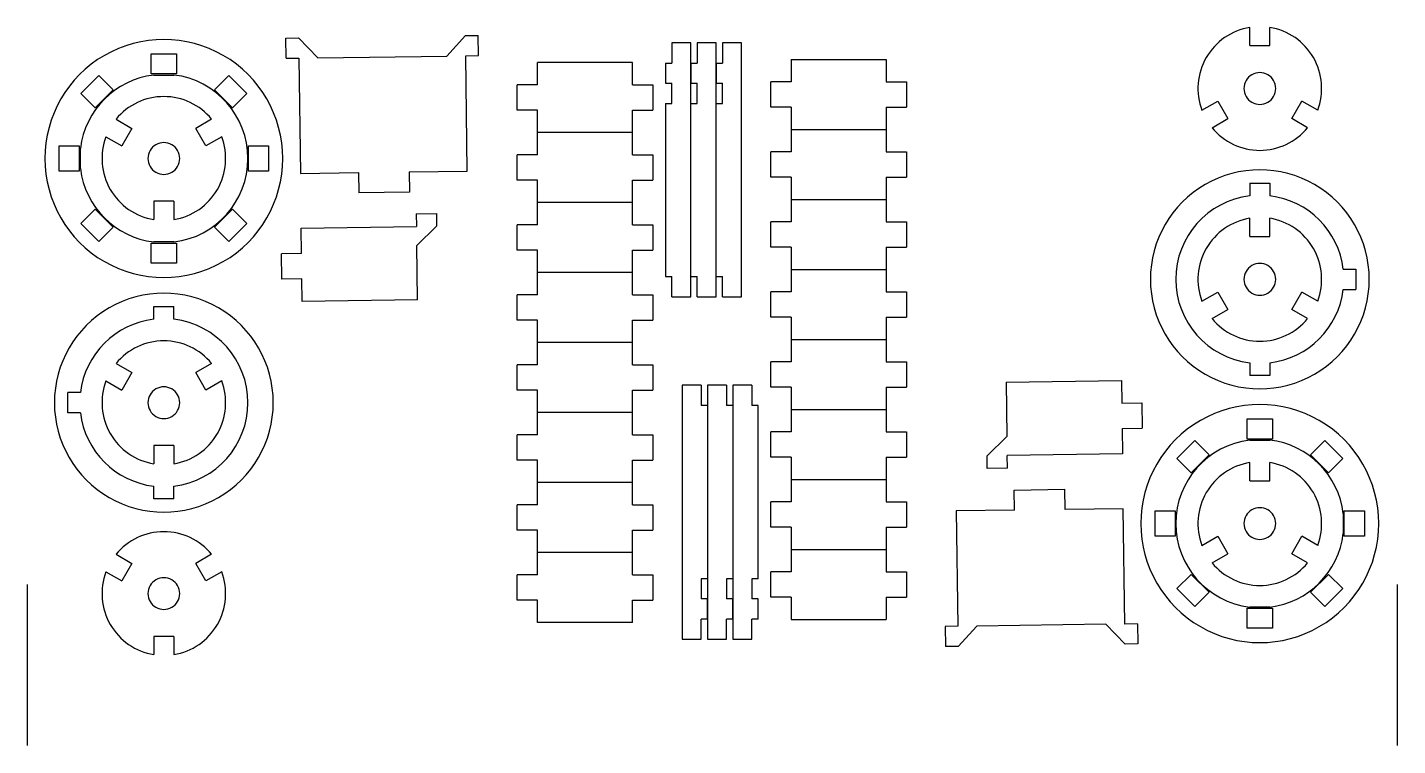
# Model space of a CAD drawing. Extents: x 1 to 217, y 1 to 331.
# Drawn here: x 0.6 to 216.6, y 0.6 to 113.8 of the extents above; entities that cross this region are included whole.
import ezdxf

# ---------------------------------------------------------------- set-up
doc = ezdxf.new("R2010")
doc.units = 0
doc.layers.get('0').update_dxf_attribs({"linetype": 'CONTINUOUS'})
doc.layers.add('02___PRT_ALL_AXES', color=7, linetype='CONTINUOUS')
doc.layers.add('3_ALL_SYMBOLS', color=7, linetype='CONTINUOUS')

msp = doc.modelspace()

# ---------------------------------------------------------------- linework, layer by layer
at = {"color": 7}
for p, q in [((66.730231, 109.288199), (69.686255, 112.504183)), ((69.686255, 112.504183), (71.686064, 112.5317)), ((71.729758, 109.357008), (71.686064, 112.531706)), ((193.323032, 110.922424), (193.323032, 113.792316)), ((196.498032, 110.922424), (196.498032, 113.792316)), ((41.379823, 112.114615), (43.379636, 112.142132)), ((41.423517, 108.939917), (41.379823, 112.114615)), ((43.379636, 112.142137), (46.423041, 109.008723)), ((105.207511, 71.354253), (105.207511, 111.354255)), ((109.207512, 71.354253), (109.207512, 111.354255)), ((113.207512, 71.354253), (113.207512, 111.354255)), ((193.323032, 110.922424), (196.498032, 110.922424)), ((20.13673, 106.461732), (20.13673, 109.636732)), ((20.13673, 109.636732), (24.13673, 109.636732)), ((24.13673, 109.636732), (24.13673, 106.461732)), ((41.423517, 108.939917), (43.423326, 108.967434)), ((43.423326, 108.967439), (43.673437, 90.79416)), ((46.423041, 109.008723), (66.730231, 109.288199)), ((69.729948, 109.329485), (71.729758, 109.357002)), ((69.980056, 91.156206), (69.729948, 109.329485)), ((81.023017, 104.733017), (81.023017, 108.246892)), ((96.023018, 108.246892), (81.023017, 108.246892)), ((96.023018, 104.733017), (96.023018, 108.246892)), ((121.024244, 108.728868), (121.024244, 105.214993)), ((121.024244, 108.728868), (136.024245, 108.728868)), ((136.024245, 108.728868), (136.024245, 105.214993)), ((9.057022, 103.390514), (11.88545, 106.218942)), ((11.88545, 106.218942), (14.130514, 103.973876)), ((24.13673, 106.461732), (20.13673, 106.461732)), ((30.142948, 103.973876), (32.388011, 106.218942)), ((32.388011, 106.218942), (35.216437, 103.390514)), ((14.130514, 103.973876), (11.302086, 101.14545)), ((32.971373, 101.14545), (30.142948, 103.973876)), ((77.848017, 100.733016), (77.848017, 104.733017)), ((81.023017, 104.733017), (77.848017, 104.733017)), ((96.023018, 104.733017), (99.198018, 104.733017)), ((99.198018, 104.733017), (99.198018, 100.733016)), ((101.207511, 105.004255), (102.207512, 105.004255)), ((102.207512, 101.829255), (102.207512, 105.004255)), ((105.207511, 105.004255), (106.207512, 105.004255)), ((106.207512, 101.829255), (106.207512, 105.004255)), ((109.207512, 105.004255), (110.20751, 105.004255)), ((110.20751, 101.829255), (110.20751, 105.004255)), ((117.849244, 101.214992), (117.849244, 105.214993)), ((121.024244, 105.214993), (117.849244, 105.214993)), ((136.024245, 105.214993), (139.199245, 105.214993)), ((139.199245, 105.214993), (139.199245, 101.214992)), ((11.302086, 101.14545), (9.057022, 103.390514)), ((35.216437, 103.390514), (32.971373, 101.14545)), ((101.207511, 101.829255), (102.207512, 101.829255)), ((101.207511, 101.829255), (101.207511, 74.529253)), ((105.207511, 101.829255), (106.207512, 101.829255)), ((109.207512, 101.829255), (110.20751, 101.829255)), ((185.785709, 100.737292), (188.27111, 102.172239)), ((188.27111, 102.172239), (189.85861, 99.422608)), ((199.962451, 99.422608), (201.549951, 102.172239)), ((204.035352, 100.737292), (201.549951, 102.172239)), ((81.023017, 100.733016), (77.848017, 100.733016)), ((81.023017, 93.705262), (81.023017, 100.733016)), ((96.023018, 93.705262), (96.023018, 100.733016)), ((96.023018, 100.733016), (99.198018, 100.733016)), ((121.024244, 101.214992), (117.849244, 101.214992)), ((121.024244, 101.214992), (121.024244, 94.187239)), ((136.024245, 101.214992), (136.024245, 94.187239)), ((136.024245, 101.214992), (139.199245, 101.214992)), ((187.373209, 97.987663), (189.85861, 99.422608)), ((202.447852, 97.987663), (199.962451, 99.422608)), ((14.599408, 99.323993), (17.084809, 97.889049)), ((17.084809, 97.889049), (15.497309, 95.139417)), ((29.674052, 99.323993), (27.188652, 97.889049)), ((28.776151, 95.139417), (27.188652, 97.889049)), ((96.023018, 97.219138), (81.023017, 97.219138)), ((121.024244, 97.701117), (136.024245, 97.701117)), ((5.63923, 91.139233), (5.63923, 95.139233)), ((5.63923, 95.139233), (8.81423, 95.139233)), ((8.81423, 95.139233), (8.81423, 91.139233)), ((13.011908, 96.574364), (15.497309, 95.139417)), ((31.261552, 96.574364), (28.776151, 95.139417)), ((35.45923, 91.139233), (35.45923, 95.139233)), ((35.45923, 95.139233), (38.63423, 95.139233)), ((38.63423, 95.139233), (38.63423, 91.139233)), ((77.848017, 89.705262), (77.848017, 93.705262)), ((81.023017, 93.705262), (77.848017, 93.705262)), ((96.023018, 93.705262), (99.198018, 93.705262)), ((99.198018, 93.705262), (99.198018, 89.705262)), ((117.849244, 90.187238), (117.849244, 94.187239)), ((121.024244, 94.187239), (117.849244, 94.187239)), ((136.024245, 94.187239), (139.199245, 94.187239)), ((139.199245, 94.187239), (139.199245, 90.187238)), ((8.81423, 91.139233), (5.63923, 91.139233)), ((38.63423, 91.139233), (35.45923, 91.139233)), ((43.673437, 90.79416), (52.827126, 90.920138)), ((52.827126, 90.920138), (52.870817, 87.745437)), ((60.826368, 91.030227), (69.980056, 91.156206)), ((60.826368, 91.030227), (60.870059, 87.855527)), ((81.023017, 89.705262), (77.848017, 89.705262)), ((81.023017, 82.677511), (81.023017, 89.705262)), ((96.023018, 89.705262), (99.198018, 89.705262)), ((96.023018, 82.677511), (96.023018, 89.705262)), ((121.024244, 90.187238), (117.849244, 90.187238)), ((121.024244, 90.187238), (121.024244, 83.159487)), ((136.024245, 90.187238), (136.024245, 83.159487)), ((136.024245, 90.187238), (139.199245, 90.187238)), ((193.323032, 89.25205), (196.498032, 89.25205)), ((193.323032, 89.25205), (193.323032, 87.252048)), ((196.498032, 89.25205), (196.498032, 87.252048)), ((60.870059, 87.855527), (52.870817, 87.745437)), ((121.024244, 86.673363), (136.024245, 86.673363)), ((9.057022, 82.887953), (11.302086, 85.133016)), ((11.302086, 85.133016), (14.130514, 82.304588)), ((20.54923, 86.389233), (20.54923, 83.51934)), ((23.72423, 86.389233), (20.54923, 86.389233)), ((23.72423, 86.389233), (23.72423, 83.51934)), ((30.142948, 82.304588), (32.971373, 85.133016)), ((32.971373, 85.133016), (35.216437, 82.887953)), ((61.938035, 84.408899), (65.112733, 84.45259)), ((61.938035, 84.408899), (61.965552, 82.409086)), ((65.112733, 84.45259), (65.14025, 82.45278)), ((96.023018, 86.191386), (81.023017, 86.191386)), ((11.88545, 80.059524), (9.057022, 82.887953)), ((14.130514, 82.304588), (11.88545, 80.059524)), ((32.388011, 80.059524), (30.142948, 82.304588)), ((35.216437, 82.887953), (32.388011, 80.059524)), ((43.792278, 82.158978), (61.965558, 82.409086)), ((43.847323, 78.159356), (43.792278, 82.158978)), ((62.006841, 79.409372), (65.140256, 82.45278)), ((77.848017, 78.67751), (77.848017, 82.677511)), ((81.023017, 82.677511), (77.848017, 82.677511)), ((96.023018, 82.677511), (99.198018, 82.677511)), ((99.198018, 82.677511), (99.198018, 78.67751)), ((117.849244, 79.159487), (117.849244, 83.159487)), ((121.024244, 83.159487), (117.849244, 83.159487)), ((136.024245, 83.159487), (139.199245, 83.159487)), ((139.199245, 83.159487), (139.199245, 79.159487)), ((193.323032, 80.847492), (193.323032, 83.717387)), ((196.498032, 80.847492), (196.498032, 83.717387)), ((193.323032, 80.847492), (196.498032, 80.847492)), ((20.13673, 76.641734), (20.13673, 79.816734)), ((20.13673, 79.816734), (24.13673, 79.816734)), ((24.13673, 79.816734), (24.13673, 76.641734)), ((43.847323, 78.159356), (40.672625, 78.115665)), ((40.72767, 74.116043), (40.672625, 78.115665)), ((62.124734, 70.843126), (62.006841, 79.409372)), ((81.023017, 78.67751), (77.848017, 78.67751)), ((81.023017, 71.649757), (81.023017, 78.67751)), ((96.023018, 78.67751), (99.198018, 78.67751)), ((96.023018, 71.649757), (96.023018, 78.67751)), ((121.024244, 79.159487), (117.849244, 79.159487)), ((121.024244, 79.159487), (121.024244, 72.131736)), ((136.024245, 79.159487), (136.024245, 72.131736)), ((136.024245, 79.159487), (139.199245, 79.159487)), ((24.13673, 76.641734), (20.13673, 76.641734)), ((121.024244, 75.645611), (136.024245, 75.645611)), ((208.065088, 75.684992), (210.067587, 75.684992)), ((210.067587, 75.684992), (210.067587, 72.509992)), ((43.902368, 74.159734), (40.72767, 74.116043)), ((43.951454, 70.593015), (43.902368, 74.159734)), ((96.023018, 75.163635), (81.023017, 75.163635)), ((101.207511, 74.529253), (102.207512, 74.529253)), ((102.207512, 71.354253), (102.207512, 74.529253)), ((105.207511, 74.529253), (106.207512, 74.529253)), ((106.207512, 71.354253), (106.207512, 74.529253)), ((109.207512, 74.529253), (110.20751, 74.529253)), ((110.20751, 71.354253), (110.20751, 74.529253)), ((81.023017, 71.649757), (77.848017, 71.649757)), ((77.848017, 67.649759), (77.848017, 71.649757)), ((96.023018, 71.649757), (99.198018, 71.649757)), ((99.198018, 71.649757), (99.198018, 67.649759)), ((102.207512, 71.354253), (105.207511, 71.354253)), ((106.207512, 71.354253), (109.207512, 71.354253)), ((110.20751, 71.354253), (113.207512, 71.354253)), ((117.849244, 68.131735), (117.849244, 72.131736)), ((121.024244, 72.131736), (117.849244, 72.131736)), ((136.024245, 72.131736), (139.199245, 72.131736)), ((139.199245, 72.131736), (139.199245, 68.131735)), ((185.785709, 70.662363), (188.27111, 72.097307)), ((188.27111, 72.097307), (189.85861, 69.347678)), ((199.962451, 69.347678), (201.549951, 72.097307)), ((204.035352, 70.662363), (201.549951, 72.097307)), ((208.065088, 72.509992), (210.067587, 72.509992)), ((20.54923, 67.810803), (20.54923, 69.810802)), ((20.54923, 69.810802), (23.72423, 69.810802)), ((23.72423, 67.810803), (23.72423, 69.810802)), ((62.124734, 70.843126), (43.951454, 70.593015)), ((187.373209, 67.912731), (189.85861, 69.347678)), ((202.447852, 67.912731), (199.962451, 69.347678)), ((81.023017, 67.649759), (77.848017, 67.649759)), ((81.023017, 60.622005), (81.023017, 67.649759)), ((96.023018, 67.649759), (99.198018, 67.649759)), ((96.023018, 60.622005), (96.023018, 67.649759)), ((121.024244, 68.131735), (117.849244, 68.131735)), ((121.024244, 68.131735), (121.024244, 61.103981)), ((136.024245, 68.131735), (136.024245, 61.103981)), ((136.024245, 68.131735), (139.199245, 68.131735)), ((96.023018, 64.135881), (81.023017, 64.135881)), ((121.024244, 64.617857), (136.024245, 64.617857)), ((14.599408, 60.841009), (17.084809, 59.406062)), ((29.674052, 60.841009), (27.188652, 59.406062)), ((81.023017, 60.622005), (77.848017, 60.622005)), ((77.848017, 56.622005), (77.848017, 60.622005)), ((96.023018, 60.622005), (99.198018, 60.622005)), ((99.198018, 60.622005), (99.198018, 56.622005)), ((117.849244, 57.103981), (117.849244, 61.103981)), ((121.024244, 61.103981), (117.849244, 61.103981)), ((136.024245, 61.103981), (139.199245, 61.103981)), ((139.199245, 61.103981), (139.199245, 57.103981)), ((193.323032, 60.942937), (193.323032, 58.942935)), ((196.498032, 60.942937), (196.498032, 58.942935)), ((17.084809, 59.406062), (15.497309, 56.65643)), ((28.776151, 56.65643), (27.188652, 59.406062)), ((196.498032, 58.942935), (193.323032, 58.942935)), ((6.979674, 53.068748), (6.979674, 56.243748)), ((8.982174, 56.243748), (6.979674, 56.243748)), ((13.011908, 58.091378), (15.497309, 56.65643)), ((31.261552, 58.091378), (28.776151, 56.65643)), ((81.023017, 56.622005), (77.848017, 56.622005)), ((81.023017, 49.594254), (81.023017, 56.622005)), ((96.023018, 56.622005), (99.198018, 56.622005)), ((96.023018, 49.594254), (96.023018, 56.622005)), ((103.839749, 57.399484), (103.839749, 17.399485)), ((106.839749, 57.399484), (103.839749, 57.399484)), ((106.839749, 57.399484), (106.839749, 54.224484)), ((107.83975, 57.399484), (107.83975, 17.399485)), ((110.83975, 57.399484), (107.83975, 57.399484)), ((110.83975, 57.399484), (110.83975, 54.224484)), ((111.83975, 57.399484), (111.83975, 17.399485)), ((114.83975, 57.399484), (111.83975, 57.399484)), ((114.83975, 57.399484), (114.83975, 54.224484)), ((121.024244, 57.103981), (117.849244, 57.103981)), ((121.024244, 57.103981), (121.024244, 50.07623)), ((136.024245, 57.103981), (136.024245, 50.07623)), ((136.024245, 57.103981), (139.199245, 57.103981)), ((154.922528, 57.910611), (173.095807, 58.160722)), ((154.922528, 57.910611), (155.04042, 49.344368)), ((173.095807, 58.160722), (173.144894, 54.594004)), ((107.83975, 54.224484), (106.839749, 54.224484)), ((111.83975, 54.224484), (110.83975, 54.224484)), ((115.839751, 54.224484), (114.83975, 54.224484)), ((115.839751, 26.924485), (115.839751, 54.224484)), ((173.144894, 54.594004), (176.319592, 54.637697)), ((176.319592, 54.637697), (176.374637, 50.638075)), ((8.982174, 53.068748), (6.979674, 53.068748)), ((96.023018, 53.108129), (81.023017, 53.108129)), ((121.024244, 53.590105), (136.024245, 53.590105)), ((192.910531, 52.112006), (196.910531, 52.112006)), ((192.910531, 48.937006), (192.910531, 52.112006)), ((196.910531, 52.112006), (196.910531, 48.937006)), ((117.849244, 46.076229), (117.849244, 50.07623)), ((121.024244, 50.07623), (117.849244, 50.07623)), ((136.024245, 50.07623), (139.199245, 50.07623)), ((139.199245, 50.07623), (139.199245, 46.076229)), ((173.199939, 50.594384), (176.374637, 50.638075)), ((173.199939, 50.594384), (173.254983, 46.594762)), ((20.54923, 47.906246), (20.54923, 45.036353)), ((23.72423, 47.906246), (20.54923, 47.906246)), ((23.72423, 47.906246), (23.72423, 45.036353)), ((81.023017, 49.594254), (77.848017, 49.594254)), ((77.848017, 45.594253), (77.848017, 49.594254)), ((96.023018, 49.594254), (99.198018, 49.594254)), ((99.198018, 49.594254), (99.198018, 45.594253)), ((155.04042, 49.344368), (151.907003, 46.30096)), ((181.830825, 45.865788), (184.65925, 48.694213)), ((184.65925, 48.694213), (186.904314, 46.449149)), ((196.910531, 48.937006), (192.910531, 48.937006)), ((202.916748, 46.449149), (205.161811, 48.694213)), ((205.161811, 48.694213), (207.99024, 45.865788)), ((81.023017, 45.594253), (77.848017, 45.594253)), ((81.023017, 38.566499), (81.023017, 45.594253)), ((96.023018, 45.594253), (99.198018, 45.594253)), ((96.023018, 38.566499), (96.023018, 45.594253)), ((121.024244, 46.076229), (117.849244, 46.076229)), ((121.024244, 46.076229), (121.024244, 39.048476)), ((136.024245, 46.076229), (136.024245, 39.048476)), ((136.024245, 46.076229), (139.199245, 46.076229)), ((151.934525, 44.30115), (151.907009, 46.30096)), ((173.254983, 46.594762), (155.081704, 46.344651)), ((155.109226, 44.344841), (155.081709, 46.344651)), ((184.075888, 43.620724), (181.830825, 45.865788)), ((186.904314, 46.449149), (184.075888, 43.620724)), ((205.745176, 43.620724), (202.916748, 46.449149)), ((207.99024, 45.865788), (205.745176, 43.620724)), ((155.109226, 44.344841), (151.934525, 44.30115)), ((193.323032, 42.364508), (193.323032, 45.2344)), ((196.498032, 42.364508), (196.498032, 45.2344)), ((20.54923, 39.501691), (20.54923, 41.501689)), ((23.72423, 39.501691), (23.72423, 41.501689)), ((96.023018, 42.080375), (81.023017, 42.080375)), ((121.024244, 42.562354), (136.024245, 42.562354)), ((193.323032, 42.364508), (196.498032, 42.364508)), ((23.72423, 39.501691), (20.54923, 39.501691)), ((117.849244, 35.048478), (117.849244, 39.048476)), ((121.024244, 39.048476), (117.849244, 39.048476)), ((136.024245, 39.048476), (139.199245, 39.048476)), ((139.199245, 39.048476), (139.199245, 35.048478)), ((156.1772, 40.898211), (164.176445, 41.0083)), ((156.220894, 37.723513), (156.1772, 40.898211)), ((164.220136, 37.833602), (164.176445, 41.0083)), ((81.023017, 38.566499), (77.848017, 38.566499)), ((77.848017, 34.566499), (77.848017, 38.566499)), ((96.023018, 38.566499), (99.198018, 38.566499)), ((99.198018, 38.566499), (99.198018, 34.566499)), ((156.220894, 37.723513), (147.067205, 37.597534)), ((147.067205, 37.597534), (147.317313, 19.424255)), ((173.373824, 37.95958), (164.220136, 37.833602)), ((173.623935, 19.786301), (173.373824, 37.95958)), ((178.413032, 37.614507), (181.588032, 37.614507)), ((178.413032, 33.614507), (178.413032, 37.614507)), ((181.588032, 37.614507), (181.588032, 33.614507)), ((208.23303, 37.614507), (211.40803, 37.614507)), ((208.23303, 33.614507), (208.23303, 37.614507)), ((211.40803, 37.614507), (211.40803, 33.614507)), ((81.023017, 34.566499), (77.848017, 34.566499)), ((81.023017, 27.538748), (81.023017, 34.566499)), ((96.023018, 34.566499), (99.198018, 34.566499)), ((96.023018, 27.538748), (96.023018, 34.566499)), ((121.024244, 35.048478), (117.849244, 35.048478)), ((121.024244, 35.048478), (121.024244, 28.020724)), ((136.024245, 35.048478), (139.199245, 35.048478)), ((136.024245, 35.048478), (136.024245, 28.020724)), ((181.588032, 33.614507), (178.413032, 33.614507)), ((185.785709, 32.179376), (188.27111, 33.61432)), ((188.27111, 33.61432), (189.85861, 30.864691)), ((199.962451, 30.864691), (201.549951, 33.61432)), ((204.035352, 32.179376), (201.549951, 33.61432)), ((211.40803, 33.614507), (208.23303, 33.614507)), ((14.599408, 30.766077), (17.084809, 29.33113)), ((29.674052, 30.766077), (27.188652, 29.33113)), ((96.023018, 31.052623), (81.023017, 31.052623)), ((121.024244, 31.5346), (136.024245, 31.5346)), ((187.373209, 29.429744), (189.85861, 30.864691)), ((202.447852, 29.429744), (199.962451, 30.864691)), ((17.084809, 29.33113), (15.497309, 26.581501)), ((28.776151, 26.581501), (27.188652, 29.33113)), ((13.011908, 28.016446), (15.497309, 26.581501)), ((31.261552, 28.016446), (28.776151, 26.581501)), ((81.023017, 27.538748), (77.848017, 27.538748)), ((77.848017, 23.538747), (77.848017, 27.538748)), ((96.023018, 27.538748), (99.198018, 27.538748)), ((99.198018, 27.538748), (99.198018, 23.538747)), ((106.839749, 26.924485), (106.839749, 23.749485)), ((107.83975, 26.924485), (106.839749, 26.924485)), ((110.83975, 26.924485), (110.83975, 23.749485)), ((111.83975, 26.924485), (110.83975, 26.924485)), ((114.83975, 26.924485), (114.83975, 23.749485)), ((115.839751, 26.924485), (114.83975, 26.924485)), ((117.849244, 24.020724), (117.849244, 28.020724)), ((121.024244, 28.020724), (117.849244, 28.020724)), ((136.024245, 28.020724), (139.199245, 28.020724)), ((139.199245, 28.020724), (139.199245, 24.020724)), ((181.830825, 25.363226), (184.075888, 27.60829)), ((184.075888, 27.60829), (186.904314, 24.779862)), ((202.916748, 24.779862), (205.745176, 27.60829)), ((205.745176, 27.60829), (207.99024, 25.363226)), ((121.024244, 24.020724), (117.849244, 24.020724)), ((121.024244, 24.020724), (121.024244, 20.506848)), ((136.024245, 24.020724), (139.199245, 24.020724)), ((136.024245, 24.020724), (136.024245, 20.506848)), ((184.65925, 22.534798), (181.830825, 25.363226)), ((186.904314, 24.779862), (184.65925, 22.534798)), ((205.161811, 22.534798), (202.916748, 24.779862)), ((207.99024, 25.363226), (205.161811, 22.534798)), ((81.023017, 23.538747), (77.848017, 23.538747)), ((81.023017, 20.024872), (81.023017, 23.538747)), ((96.023018, 23.538747), (99.198018, 23.538747)), ((96.023018, 20.024872), (96.023018, 23.538747)), ((107.83975, 23.749485), (106.839749, 23.749485)), ((111.83975, 23.749485), (110.83975, 23.749485)), ((115.839751, 23.749485), (114.83975, 23.749485)), ((192.910531, 22.292005), (196.910531, 22.292005)), ((192.910531, 19.117005), (192.910531, 22.292005)), ((196.910531, 22.292005), (196.910531, 19.117005)), ((96.023018, 20.024872), (81.023017, 20.024872)), ((121.024244, 20.506848), (136.024245, 20.506848)), ((150.317031, 19.465538), (147.361007, 16.249557)), ((170.624218, 19.745017), (150.317031, 19.465538)), ((173.667626, 16.611603), (170.624218, 19.745017)), ((175.623745, 19.813823), (173.623935, 19.786306)), ((175.623745, 19.813823), (175.667439, 16.639122)), ((23.72423, 17.831316), (20.54923, 17.831316)), ((20.54923, 17.831316), (20.54923, 14.961421)), ((23.72423, 17.831316), (23.72423, 14.961421)), ((147.317313, 19.424255), (145.317504, 19.396738)), ((145.317504, 19.396733), (145.361194, 16.222035)), ((196.910531, 19.117005), (192.910531, 19.117005)), ((147.361007, 16.249557), (145.361194, 16.22204)), ((175.667439, 16.639122), (173.667626, 16.611606))]:
    msp.add_line(p, q, dxfattribs=at)
for points in [[(193.323032, 113.792316), (190.442484, 113.316961), (187.926538, 111.575791), (186.466784, 109.047423)], [(203.354279, 109.047422), (201.894526, 111.57579), (199.37858, 113.31696), (196.498032, 113.792316)], [(186.466784, 109.047423), (185.00703, 106.519056), (184.757105, 103.469598), (185.785709, 100.737292)], [(204.035352, 100.737292), (205.063956, 103.469597), (204.814032, 106.519055), (203.354279, 109.047422)], [(22.13673, 102.889232), (19.217223, 102.889232), (16.451352, 101.580944), (14.599408, 99.323993)], [(29.674052, 99.323993), (27.822108, 101.580944), (25.056237, 102.889232), (22.13673, 102.889232)], [(187.373209, 97.987663), (189.225153, 95.730713), (191.991024, 94.422425), (194.910531, 94.422425)], [(194.910531, 94.422425), (197.830038, 94.422425), (200.595908, 95.730713), (202.447852, 97.987663)], [(13.011908, 96.574364), (11.983304, 93.842059), (12.233229, 90.7926), (13.692983, 88.264233)], [(30.580478, 88.264233), (32.040232, 90.7926), (32.290156, 93.842059), (31.261552, 96.574364)], [(13.692983, 88.264233), (15.152736, 85.735866), (17.668682, 83.994696), (20.54923, 83.51934)], [(23.72423, 83.51934), (26.604778, 83.994696), (29.120725, 85.735866), (30.580478, 88.264233)], [(193.323032, 87.252048), (186.667549, 86.448858), (181.660536, 80.801265), (181.660536, 74.097492)], [(208.065088, 75.684992), (207.333806, 81.744639), (202.557679, 86.520766), (196.498032, 87.252048)], [(193.323032, 83.717387), (190.442484, 83.242032), (187.926538, 81.500861), (186.466784, 78.972494)], [(203.354279, 78.972493), (201.894526, 81.50086), (199.37858, 83.242031), (196.498032, 83.717387)], [(186.466784, 78.972494), (185.00703, 76.444127), (184.757105, 73.394668), (185.785709, 70.662363)], [(204.035352, 70.662363), (205.063956, 73.394668), (204.814032, 76.444126), (203.354279, 78.972493)], [(181.660536, 74.097492), (181.660536, 67.39372), (186.667549, 61.746127), (193.323032, 60.942937)], [(196.498032, 60.942937), (202.557679, 61.674219), (207.333806, 66.450346), (208.065088, 72.509992)], [(20.54923, 67.810803), (14.489583, 67.079521), (9.713456, 62.303395), (8.982174, 56.243748)], [(35.386738, 54.656246), (35.386738, 61.360024), (30.379719, 67.007619), (23.72423, 67.810803)], [(187.373209, 67.912731), (189.225153, 65.655781), (191.991024, 64.347493), (194.910531, 64.347493)], [(194.910531, 64.347493), (197.830038, 64.347493), (200.595908, 65.655781), (202.447852, 67.912731)], [(22.13673, 64.406248), (19.217223, 64.406248), (16.451352, 63.09796), (14.599408, 60.841009)], [(29.674052, 60.841009), (27.822108, 63.09796), (25.056237, 64.406248), (22.13673, 64.406248)], [(13.011908, 58.091378), (11.983304, 55.359072), (12.233229, 52.309614), (13.692983, 49.781246)], [(30.580478, 49.781246), (32.040232, 52.309614), (32.290156, 55.359072), (31.261552, 58.091378)], [(23.72423, 41.501689), (30.379719, 42.304874), (35.386738, 47.952469), (35.386738, 54.656246)], [(8.982174, 53.068748), (9.713455, 47.0091), (14.489582, 42.232971), (20.54923, 41.501689)], [(13.692983, 49.781246), (15.152736, 47.252879), (17.668682, 45.511709), (20.54923, 45.036353)], [(23.72423, 45.036353), (26.604778, 45.511709), (29.120725, 47.252879), (30.580478, 49.781246)], [(193.323032, 45.2344), (190.442484, 44.759045), (187.926538, 43.017875), (186.466784, 40.489507)], [(203.354279, 40.489506), (201.894526, 43.017873), (199.37858, 44.759044), (196.498032, 45.2344)], [(186.466784, 40.489507), (185.00703, 37.96114), (184.757105, 34.911682), (185.785709, 32.179376)], [(204.035352, 32.179376), (205.063956, 34.911681), (204.814032, 37.961139), (203.354279, 40.489506)], [(22.13673, 34.331316), (19.217223, 34.331316), (16.451352, 33.023028), (14.599408, 30.766077)], [(29.674052, 30.766077), (27.822108, 33.023028), (25.056237, 34.331316), (22.13673, 34.331316)], [(187.373209, 29.429744), (189.225153, 27.172794), (191.991024, 25.864506), (194.910531, 25.864506)], [(194.910531, 25.864506), (197.830038, 25.864506), (200.595908, 27.172794), (202.447852, 29.429744)], [(13.011908, 28.016446), (11.983304, 25.28414), (12.233229, 22.234682), (13.692983, 19.706314)], [(30.580478, 19.706314), (32.040232, 22.234681), (32.290156, 25.28414), (31.261552, 28.016446)], [(13.692983, 19.706314), (15.152736, 17.177947), (17.668682, 15.436777), (20.54923, 14.961421)], [(23.72423, 14.961421), (26.604778, 15.436777), (29.120725, 17.177947), (30.580478, 19.706314)]]:
    msp.add_open_spline(points, degree=3, dxfattribs=at)
at = {"layer": '02___PRT_ALL_AXES', "color": 7}
for p, q in [((102.207512, 111.354255), (102.207512, 108.179255)), ((105.207511, 111.354255), (102.207512, 111.354255)), ((106.207512, 111.354255), (106.207512, 108.179255)), ((109.207512, 111.354255), (106.207512, 111.354255)), ((113.207512, 111.354255), (110.20751, 111.354255)), ((110.20751, 111.354255), (110.20751, 108.179255)), ((101.207511, 108.179255), (101.207511, 105.004255)), ((101.207511, 108.179255), (102.207512, 108.179255)), ((105.207511, 108.179255), (106.207512, 108.179255)), ((105.207511, 108.179255), (105.207511, 105.004255)), ((109.207512, 108.179255), (110.20751, 108.179255)), ((109.207512, 108.179255), (109.207512, 105.004255)), ((20.54923, 106.29379), (23.72423, 106.29379)), ((197.41053, 104.172425), (197.41053, 104.172425)), ((8.982174, 91.551735), (8.982174, 94.726735)), ((24.63673, 93.139235), (24.63673, 93.139235)), ((40.88673, 93.139235), (40.88673, 93.139235)), ((23.72423, 79.984676), (20.54923, 79.984676)), ((197.41053, 74.097492), (197.41053, 74.097492)), ((212.16053, 74.097492), (212.16053, 74.097492)), ((24.63673, 54.656248), (24.63673, 54.656248)), ((39.38673, 54.656248), (39.38673, 54.656248)), ((193.323032, 48.769061), (196.498032, 48.769061)), ((208.065088, 37.202006), (208.065088, 34.027006)), ((197.41053, 35.614506), (197.41053, 35.614506)), ((213.66053, 35.614506), (213.66053, 35.614506)), ((24.63673, 24.581316), (24.63673, 24.581316)), ((107.83975, 20.574485), (107.83975, 23.749485)), ((111.83975, 20.574485), (111.83975, 23.749485)), ((115.839751, 20.574485), (115.839751, 23.749485)), ((196.498032, 22.45995), (193.323032, 22.45995)), ((106.839749, 17.399485), (106.839749, 20.574485)), ((107.83975, 20.574485), (106.839749, 20.574485)), ((110.83975, 17.399485), (110.83975, 20.574485)), ((111.83975, 20.574485), (110.83975, 20.574485)), ((114.83975, 17.399485), (114.83975, 20.574485)), ((115.839751, 20.574485), (114.83975, 20.574485)), ((103.839749, 17.399485), (106.839749, 17.399485)), ((107.83975, 17.399485), (110.83975, 17.399485)), ((111.83975, 17.399485), (114.83975, 17.399485))]:
    msp.add_line(p, q, dxfattribs=at)
for points in [[(31.512394, 109.379128), (25.710786, 112.729004), (18.562674, 112.729004), (12.761066, 109.379128)], [(12.761066, 109.379128), (6.959458, 106.029252), (3.385908, 99.838512), (3.38673, 93.139235)], [(40.88673, 93.139235), (40.887552, 99.838512), (37.314002, 106.029252), (31.512394, 109.379128)], [(20.54923, 106.29379), (14.489583, 105.562508), (9.713456, 100.786381), (8.982174, 94.726735)], [(35.386738, 93.139233), (35.386738, 99.843011), (30.379719, 105.490606), (23.72423, 106.29379)], [(193.659937, 106.339203), (192.886132, 105.892163), (192.409796, 105.066078), (192.410532, 104.172425)], [(196.161125, 106.339203), (195.38732, 106.786242), (194.433741, 106.786242), (193.659937, 106.339203)], [(197.41053, 104.172425), (197.411266, 105.066078), (196.934929, 105.892163), (196.161125, 106.339203)], [(192.410532, 104.172425), (192.409796, 103.278771), (192.886132, 102.452686), (193.659937, 102.005646)], [(196.161125, 102.005646), (196.934929, 102.452686), (197.411266, 103.278771), (197.41053, 104.172425)], [(193.659937, 102.005646), (194.433741, 101.558607), (195.38732, 101.558607), (196.161125, 102.005646)], [(20.88673, 95.304298), (20.113227, 94.857716), (19.63673, 94.032399), (19.63673, 93.139235)], [(23.38673, 95.304298), (22.613228, 95.75088), (21.660233, 95.75088), (20.88673, 95.304298)], [(24.63673, 93.139235), (24.63673, 94.032399), (24.160233, 94.857716), (23.38673, 95.304298)], [(3.38673, 93.139235), (3.385908, 86.439957), (6.959458, 80.249217), (12.761066, 76.899341)], [(19.63673, 93.139235), (19.63673, 92.246071), (20.113227, 91.420753), (20.88673, 90.974171)], [(23.38673, 90.974171), (24.160233, 91.420753), (24.63673, 92.246071), (24.63673, 93.139235)], [(23.72423, 79.984676), (30.379719, 80.787861), (35.386738, 86.435456), (35.386738, 93.139233)], [(31.512394, 76.899341), (37.314002, 80.249217), (40.887552, 86.439957), (40.88673, 93.139235)], [(8.982174, 91.551735), (9.713455, 85.492087), (14.489582, 80.715958), (20.54923, 79.984676)], [(20.88673, 90.974171), (21.660233, 90.527589), (22.613228, 90.527589), (23.38673, 90.974171)], [(203.536805, 89.040108), (198.198989, 92.122504), (191.622073, 92.122504), (186.284257, 89.040108)], [(186.284257, 89.040108), (180.946441, 85.957711), (177.658955, 80.261375), (177.660531, 74.097492)], [(212.16053, 74.097492), (212.162107, 80.261375), (208.874621, 85.957711), (203.536805, 89.040108)], [(12.761066, 76.899341), (18.562674, 73.549465), (25.710786, 73.549465), (31.512394, 76.899341)], [(193.659937, 76.264271), (192.886132, 75.817231), (192.409796, 74.991146), (192.410532, 74.097492)], [(196.161125, 76.264271), (195.38732, 76.71131), (194.433741, 76.71131), (193.659937, 76.264271)], [(197.41053, 74.097492), (197.411266, 74.991146), (196.934929, 75.817231), (196.161125, 76.264271)], [(177.660531, 74.097492), (177.658955, 67.93361), (180.946441, 62.237273), (186.284257, 59.154877)], [(192.410532, 74.097492), (192.409796, 73.203839), (192.886132, 72.377754), (193.659937, 71.930714)], [(196.161125, 71.930714), (196.934929, 72.377754), (197.411266, 73.203839), (197.41053, 74.097492)], [(203.536805, 59.154877), (208.874621, 62.237273), (212.162107, 67.93361), (212.16053, 74.097492)], [(30.76173, 69.595186), (25.424562, 72.676602), (18.848899, 72.676602), (13.51173, 69.595186)], [(193.659937, 71.930714), (194.433741, 71.483675), (195.38732, 71.483675), (196.161125, 71.930714)], [(13.51173, 69.595186), (8.174562, 66.51377), (4.88673, 60.819079), (4.88673, 54.656248)], [(39.38673, 54.656248), (39.38673, 60.819079), (36.098899, 66.51377), (30.76173, 69.595186)], [(186.284257, 59.154877), (191.622073, 56.072481), (198.198989, 56.072481), (203.536805, 59.154877)], [(20.88673, 56.821311), (20.113227, 56.374729), (19.63673, 55.549412), (19.63673, 54.656248)], [(23.38673, 56.821311), (22.613228, 57.267893), (21.660233, 57.267893), (20.88673, 56.821311)], [(24.63673, 54.656248), (24.63673, 55.549412), (24.160233, 56.374729), (23.38673, 56.821311)], [(4.88673, 54.656248), (4.88673, 48.493416), (8.174562, 42.798725), (13.51173, 39.71731)], [(19.63673, 54.656248), (19.63673, 53.763084), (20.113227, 52.937766), (20.88673, 52.491184)], [(23.38673, 52.491184), (24.160233, 52.937766), (24.63673, 53.763084), (24.63673, 54.656248)], [(30.76173, 39.71731), (36.098899, 42.798725), (39.38673, 48.493416), (39.38673, 54.656248)], [(204.287157, 51.857177), (198.48506, 55.207795), (191.336001, 55.207795), (185.533904, 51.857177)], [(20.88673, 52.491184), (21.660233, 52.044602), (22.613228, 52.044602), (23.38673, 52.491184)], [(185.533904, 51.857177), (179.731807, 48.50656), (176.158518, 42.314577), (176.160532, 35.614506)], [(213.66053, 35.614506), (213.662543, 42.314577), (210.089254, 48.50656), (204.287157, 51.857177)], [(193.323032, 48.769061), (186.667549, 47.965871), (181.660536, 42.318278), (181.660536, 35.614506)], [(208.065088, 37.202006), (207.333806, 43.261652), (202.557679, 48.037779), (196.498032, 48.769061)], [(13.51173, 39.71731), (18.848899, 36.635894), (25.424562, 36.635894), (30.76173, 39.71731)], [(193.659937, 37.781284), (192.886132, 37.334244), (192.409796, 36.508159), (192.410532, 35.614506)], [(196.161125, 37.781284), (195.38732, 38.228323), (194.433741, 38.228323), (193.659937, 37.781284)], [(197.41053, 35.614506), (197.411266, 36.508159), (196.934929, 37.334244), (196.161125, 37.781284)], [(176.160532, 35.614506), (176.158518, 28.914434), (179.731807, 22.722451), (185.533904, 19.371834)], [(181.660536, 35.614506), (181.660536, 28.910733), (186.667549, 23.26314), (193.323032, 22.45995)], [(192.410532, 35.614506), (192.409796, 34.720852), (192.886132, 33.894767), (193.659937, 33.447727)], [(196.161125, 33.447727), (196.934929, 33.894767), (197.411266, 34.720852), (197.41053, 35.614506)], [(204.287157, 19.371834), (210.089254, 22.722451), (213.662543, 28.914434), (213.66053, 35.614506)], [(193.659937, 33.447727), (194.433741, 33.000688), (195.38732, 33.000688), (196.161125, 33.447727)], [(196.498032, 22.45995), (202.557679, 23.191232), (207.333806, 27.967359), (208.065088, 34.027006)], [(20.88673, 26.746379), (20.113227, 26.299797), (19.63673, 25.47448), (19.63673, 24.581316)], [(23.38673, 26.746379), (22.613228, 27.192961), (21.660233, 27.192961), (20.88673, 26.746379)], [(24.63673, 24.581316), (24.63673, 25.47448), (24.160233, 26.299797), (23.38673, 26.746379)], [(19.63673, 24.581316), (19.63673, 23.688152), (20.113227, 22.862834), (20.88673, 22.416252)], [(23.38673, 22.416252), (24.160233, 22.862834), (24.63673, 23.688152), (24.63673, 24.581316)], [(20.88673, 22.416252), (21.660233, 21.96967), (22.613228, 21.96967), (23.38673, 22.416252)], [(185.533904, 19.371834), (191.336001, 16.021217), (198.48506, 16.021217), (204.287157, 19.371834)]]:
    msp.add_open_spline(points, degree=3, dxfattribs=at)
at = {"layer": '3_ALL_SYMBOLS', "color": 1}
for p, q in [((0.63, 0.650023), (0.63, 26.030013)), ((216.630001, 0.630013), (216.630001, 26.000041))]:
    msp.add_line(p, q, dxfattribs=at)

doc.saveas('drawing.dxf')
